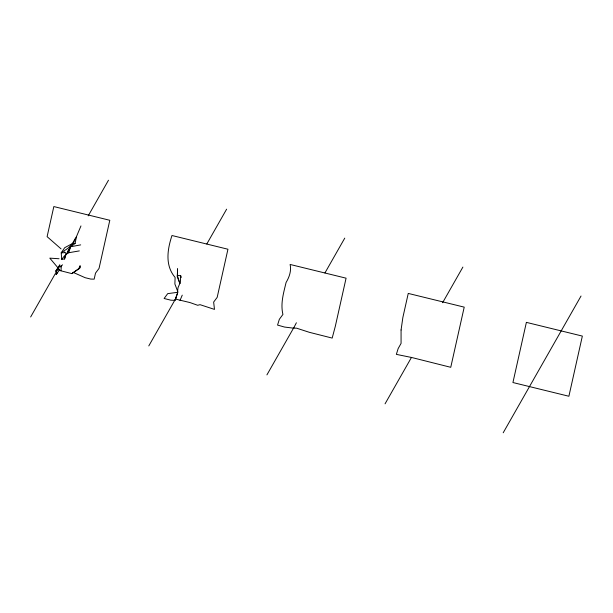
<?xml version="1.0" encoding="UTF-8"?>
<svg xmlns="http://www.w3.org/2000/svg" width="613" height="613" viewBox="0 0 613 613"><rect width="100%" height="100%" fill="white"/><g stroke="black" fill="none" stroke-linecap="round" stroke-linejoin="round"><path stroke-width="0.92" d="M177.341 276.961L177.555 268.892L177.341 276.961L179.847 283.52M179.9 283.398L177.326 275.429L180.689 275.727L180.391 282.133L178 287.765L177.318 293.796L174.943 300.385L170.789 300.178L164.115 298.485L167.709 293.642L178.015 292.255L174.881 283.995L175.103 277.444C164.828 265.36 167.403 249.353 171.977 235.515L227.944 249.23L217.178 297.366L213.646 302.079L214.481 309.396L200.037 304.676L197.692 305.282L189.976 302.561L175.487 299.083M80.403 266.004L80.012 267.728L78.763 268.977L71.836 273.613L60.963 270.816L61.384 265.536M67.438 251.912L70.595 246.755L75.093 243.507L76.441 236.679L80.962 225.929M64.587 259.1L65.928 253.154L64.534 251.935M65.645 254.579L68.771 252.732L70.595 246.755L80.686 244.878M78.763 268.977L79.92 265.743M174.943 300.385L177.318 293.796M65.085 257.368L64.457 258.947L61.744 259.33L61.208 252.794L64.725 247.683L73.208 243.131L76.441 236.679M180 300.462L182.253 295.152M59.078 266.379L59.852 264.862L55.76 271.038L57.101 273.306L56.059 274.578L59.653 269.804L49.799 258.142L59.04 258.74M293.589 328.177L296.516 328.154L309.381 332.323L332.185 338.085L335.311 326.315L346.077 278.179L290.11 264.464C291.55 270.862 289.305 277.053 286.072 282.516C283.574 292.983 280.325 303.65 282.93 314.438L279.344 319.296L277.551 325.082L284.478 327.043L293.589 328.177L296.385 322.767M30.65 316.975L59.898 265.59M65.085 256.472L70.748 246.526M72.165 244.035L75.468 238.235M88.203 215.86L108.486 180.214M148.783 345.924L176.146 297.857M206.811 243.982L226.626 209.171M266.923 374.88L293.811 327.633M324.944 272.931L344.759 238.12M385.056 403.829L411.476 357.417M442.609 302.715L462.899 267.076M503.196 432.786L581.032 296.025M61.744 259.33L64.656 255.621M71.836 273.613L80.012 267.728M60.051 267.122L62.557 264.824M55.76 271.038L57.538 269.421M68.771 252.732L79.345 250.893M64.511 252.709L61.208 252.794L68.15 248.15L73.208 243.131L75.093 243.507M58.396 269.766L60.963 270.816M73.1 272.348L85.153 277.704L90.747 279.076L94.164 279.145L95.513 273.122L99.038 268.41L109.804 220.282L53.837 206.566L47.109 236.649L61.055 248.878M180.689 275.727L181.249 277.421M401.071 329.986L401.071 343.387L398.151 348.59L396.358 354.368L411.637 357.486L450.754 367.302L464.217 307.136L408.25 293.42L402.864 317.488L401.071 329.986M526.383 322.369L512.928 382.535L568.895 396.251L582.35 336.085L526.383 322.369"/></g></svg>
